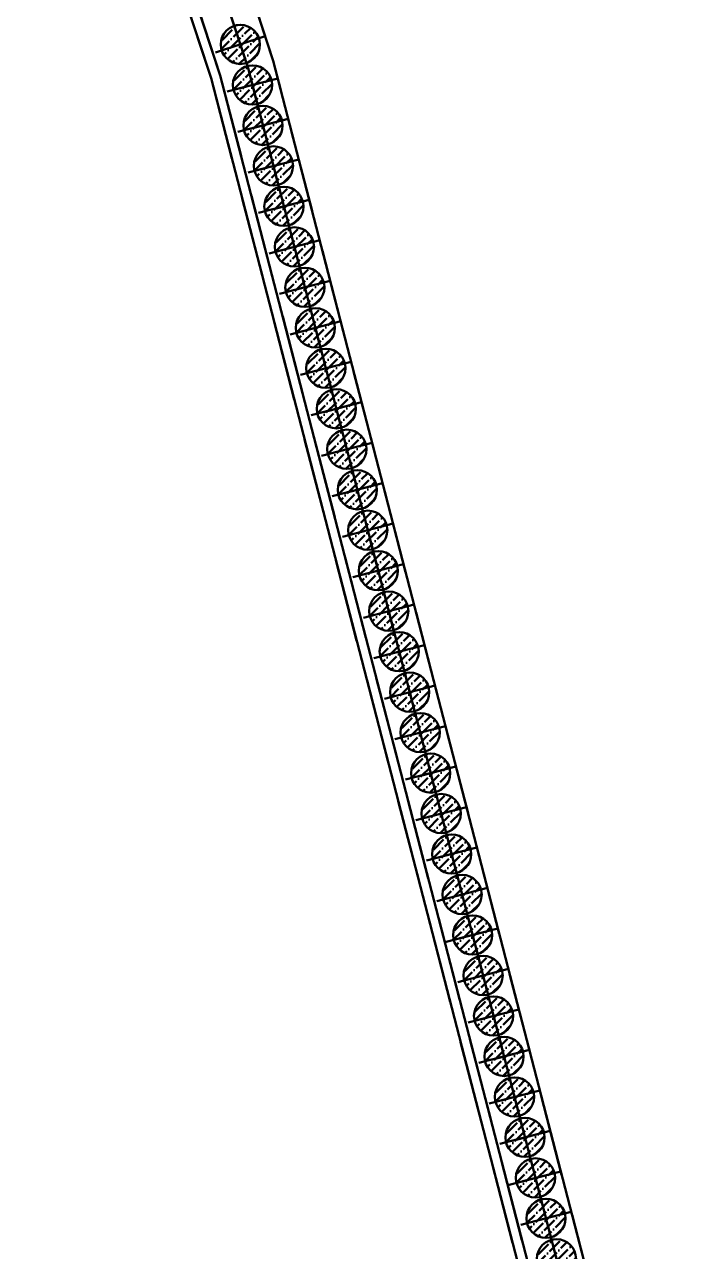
# Model space of a CAD drawing. Extents: x 9773 to 10136, y 10676 to 11757.
# Drawn here: x 10078.17 to 10103.5, y 10796.67 to 10843.62 of the extents above; entities that cross this region are included whole.
import ezdxf

# ---------------------------------------------------------------- set-up
doc = ezdxf.new("R2010")
doc.units = 0
for name, pattern in [('CONTI', [0]), ('DASHDOT', [1, 0.5, -0.25, 0, -0.25]), ('HIDDEN2', [4.7625, 3.175, -1.5875])]:
    doc.linetypes.add(name, pattern=pattern)
for name, color, linetype, lineweight in [('HATCH', 8, 'Continuous', 0), ('OSI', 3, 'DASHDOT', 9), ('SIZE', 142, 'Continuous', 9), ('ПС', 5, 'Continuous', 40)]:
    doc.layers.add(name, color=color, linetype=linetype, lineweight=lineweight)
doc.layers.add('HIDDEN', color=6, linetype='HIDDEN2')
doc.layers.add('PILE_HID', color=40, linetype='CONTI')
pattern_1 = [(45, (105.66916, -272.62706), (0.1178658616, 0.4321748258), [0.555625, -0.111125, 0, -0.111125])]
pattern_2 = [(45, (117.76804, -319.0966), (0.1178658616, 0.4321748258), [0.555625, -0.111125, 0, -0.111125])]
pattern_3 = [(45, (117.36689, -317.5477), (0.1178658616, 0.4321748258), [0.555625, -0.111125, 0, -0.111125])]
pattern_4 = [(45, (116.96574, -315.99881), (0.1178658616, 0.4321748258), [0.555625, -0.111125, 0, -0.111125])]
pattern_5 = [(45, (116.5646, -314.44992), (0.1178658616, 0.4321748258), [0.555625, -0.111125, 0, -0.111125])]
pattern_6 = [(45, (116.16344, -312.90102), (0.1178658616, 0.4321748258), [0.555625, -0.111125, 0, -0.111125])]
pattern_7 = [(45, (115.7623, -311.35212), (0.1178658616, 0.4321748258), [0.555625, -0.111125, 0, -0.111125])]
pattern_8 = [(45, (115.36114, -309.80323), (0.1178658616, 0.4321748258), [0.555625, -0.111125, 0, -0.111125])]
pattern_9 = [(45, (114.96, -308.25433), (0.1178658616, 0.4321748258), [0.555625, -0.111125, 0, -0.111125])]
pattern_10 = [(45, (114.55884, -306.70544), (0.1178658616, 0.4321748258), [0.555625, -0.111125, 0, -0.111125])]
pattern_11 = [(45, (114.1577, -305.15654), (0.1178658616, 0.4321748258), [0.555625, -0.111125, 0, -0.111125])]
pattern_12 = [(45, (113.75654, -303.60764), (0.1178658616, 0.4321748258), [0.555625, -0.111125, 0, -0.111125])]
pattern_13 = [(45, (113.3554, -302.05875), (0.1178658616, 0.4321748258), [0.555625, -0.111125, 0, -0.111125])]
pattern_14 = [(45, (112.95425, -300.50985), (0.1178658616, 0.4321748258), [0.555625, -0.111125, 0, -0.111125])]
pattern_15 = [(45, (112.5531, -298.96096), (0.1178658616, 0.4321748258), [0.555625, -0.111125, 0, -0.111125])]
pattern_16 = [(45, (112.15195, -297.41206), (0.1178658616, 0.4321748258), [0.555625, -0.111125, 0, -0.111125])]
pattern_17 = [(45, (111.7508, -295.86316), (0.1178658616, 0.4321748258), [0.555625, -0.111125, 0, -0.111125])]
pattern_18 = [(45, (111.34965, -294.31427), (0.1178658616, 0.4321748258), [0.555625, -0.111125, 0, -0.111125])]
pattern_19 = [(45, (110.9485, -292.76537), (0.1178658616, 0.4321748258), [0.555625, -0.111125, 0, -0.111125])]
pattern_20 = [(45, (110.54735, -291.21647), (0.1178658616, 0.4321748258), [0.555625, -0.111125, 0, -0.111125])]
pattern_21 = [(45, (110.1462, -289.66758), (0.1178658616, 0.4321748258), [0.555625, -0.111125, 0, -0.111125])]
pattern_22 = [(45, (109.74505, -288.11868), (0.1178658616, 0.4321748258), [0.555625, -0.111125, 0, -0.111125])]
pattern_23 = [(45, (109.3439, -286.56979), (0.1178658616, 0.4321748258), [0.555625, -0.111125, 0, -0.111125])]
pattern_24 = [(45, (108.94275, -285.0209), (0.1178658616, 0.4321748258), [0.555625, -0.111125, 0, -0.111125])]
pattern_25 = [(45, (108.5416, -283.472), (0.1178658616, 0.4321748258), [0.555625, -0.111125, 0, -0.111125])]
pattern_26 = [(45, (108.14046, -281.9231), (0.1178658616, 0.4321748258), [0.555625, -0.111125, 0, -0.111125])]
pattern_27 = [(45, (107.7393, -280.3742), (0.1178658616, 0.4321748258), [0.555625, -0.111125, 0, -0.111125])]
pattern_28 = [(45, (107.33816, -278.8253), (0.1178658616, 0.4321748258), [0.555625, -0.111125, 0, -0.111125])]
pattern_29 = [(45, (106.937, -277.2764), (0.1178658616, 0.4321748258), [0.555625, -0.111125, 0, -0.111125])]
pattern_30 = [(45, (106.53586, -275.72751), (0.1178658616, 0.4321748258), [0.555625, -0.111125, 0, -0.111125])]
pattern_31 = [(45, (106.1347, -274.17862), (0.1178658616, 0.4321748258), [0.555625, -0.111125, 0, -0.111125])]

# ---------------------------------------------------------------- blocks, each defined once
blk = doc.blocks.new('45245242')
at = {"layer": 'HATCH', "lineweight": 50}
h = blk.add_hatch(dxfattribs=at)
h.set_pattern_fill('ANSI36', color=5, scale=0.07)
h.set_pattern_definition(pattern_1)
h.paths.add_polyline_path([(10086.145, 10843.557, 0.306578), (10085.674, 10842.86, 0.095507), (10085.728, 10842.582), (10086.424, 10842.86)])
h.paths.add_polyline_path([(10086.145, 10843.557), (10086.424, 10842.86), (10087.12, 10843.139, 0.414214)])
h.paths.add_polyline_path([(10087.174, 10842.86, 0.095507), (10087.12, 10843.139), (10086.424, 10842.86), (10086.703, 10842.164, 0.306578)])
h.paths.add_polyline_path([(10086.424, 10842.86), (10085.728, 10842.582, 0.414214), (10086.703, 10842.164)])
h = blk.add_hatch(dxfattribs=at)
h.set_pattern_fill('ANSI36', color=5, scale=0.07)
h.set_pattern_definition(pattern_31)
h.paths.add_polyline_path([(10086.611, 10842.005, 0.306578), (10086.14, 10841.309, 0.095507), (10086.193, 10841.03), (10086.89, 10841.309)])
h.paths.add_polyline_path([(10086.611, 10842.005), (10086.89, 10841.309), (10087.586, 10841.588, 0.414214)])
h.paths.add_polyline_path([(10087.64, 10841.309, 0.095507), (10087.586, 10841.588), (10086.89, 10841.309), (10087.169, 10840.613, 0.306578)])
h.paths.add_polyline_path([(10086.89, 10841.309), (10086.193, 10841.03, 0.414214), (10087.169, 10840.613)])
h = blk.add_hatch(dxfattribs=at)
h.set_pattern_fill('ANSI36', color=5, scale=0.07)
h.set_pattern_definition(pattern_30)
h.paths.add_polyline_path([(10087.012, 10840.456, 0.306578), (10086.541, 10839.76, 0.095507), (10086.595, 10839.481), (10087.291, 10839.76)])
h.paths.add_polyline_path([(10087.012, 10840.456), (10087.291, 10839.76), (10087.987, 10840.039, 0.414214)])
h.paths.add_polyline_path([(10088.041, 10839.76, 0.095507), (10087.987, 10840.039), (10087.291, 10839.76), (10087.57, 10839.064, 0.306578)])
h.paths.add_polyline_path([(10087.291, 10839.76), (10086.595, 10839.481, 0.414214), (10087.57, 10839.064)])
h = blk.add_hatch(dxfattribs=at)
h.set_pattern_fill('ANSI36', color=5, scale=0.07)
h.set_pattern_definition(pattern_29)
h.paths.add_polyline_path([(10087.413, 10838.907, 0.306578), (10086.942, 10838.211, 0.095507), (10086.996, 10837.932), (10087.692, 10838.211)])
h.paths.add_polyline_path([(10087.413, 10838.907), (10087.692, 10838.211), (10088.388, 10838.49, 0.414214)])
h.paths.add_polyline_path([(10088.442, 10838.211, 0.095507), (10088.388, 10838.49), (10087.692, 10838.211), (10087.971, 10837.515, 0.306578)])
h.paths.add_polyline_path([(10087.692, 10838.211), (10086.996, 10837.932, 0.414214), (10087.971, 10837.515)])
h = blk.add_hatch(dxfattribs=at)
h.set_pattern_fill('ANSI36', color=5, scale=0.07)
h.set_pattern_definition(pattern_28)
h.paths.add_polyline_path([(10087.814, 10837.358, 0.306578), (10087.343, 10836.662, 0.095507), (10087.397, 10836.383), (10088.093, 10836.662)])
h.paths.add_polyline_path([(10087.814, 10837.358), (10088.093, 10836.662), (10088.789, 10836.941, 0.414214)])
h.paths.add_polyline_path([(10088.843, 10836.662, 0.095507), (10088.789, 10836.941), (10088.093, 10836.662), (10088.372, 10835.966, 0.306578)])
h.paths.add_polyline_path([(10088.093, 10836.662), (10087.397, 10836.383, 0.414214), (10088.372, 10835.966)])
h = blk.add_hatch(dxfattribs=at)
h.set_pattern_fill('ANSI36', color=5, scale=0.07)
h.set_pattern_definition(pattern_27)
h.paths.add_polyline_path([(10088.216, 10835.81, 0.306578), (10087.744, 10835.113, 0.095507), (10087.798, 10834.835), (10088.494, 10835.113)])
h.paths.add_polyline_path([(10088.216, 10835.81), (10088.494, 10835.113), (10089.191, 10835.392, 0.414214)])
h.paths.add_polyline_path([(10089.244, 10835.113, 0.095507), (10089.191, 10835.392), (10088.494, 10835.113), (10088.773, 10834.417, 0.306578)])
h.paths.add_polyline_path([(10088.494, 10835.113), (10087.798, 10834.835, 0.414214), (10088.773, 10834.417)])
h = blk.add_hatch(dxfattribs=at)
h.set_pattern_fill('ANSI36', color=5, scale=0.07)
h.set_pattern_definition(pattern_26)
h.paths.add_polyline_path([(10088.617, 10834.261, 0.306578), (10088.145, 10833.564, 0.095507), (10088.199, 10833.286), (10088.895, 10833.564)])
h.paths.add_polyline_path([(10088.617, 10834.261), (10088.895, 10833.564), (10089.592, 10833.843, 0.414214)])
h.paths.add_polyline_path([(10089.645, 10833.564, 0.095507), (10089.592, 10833.843), (10088.895, 10833.564), (10089.174, 10832.868, 0.306578)])
h.paths.add_polyline_path([(10088.895, 10833.564), (10088.199, 10833.286, 0.414214), (10089.174, 10832.868)])
h = blk.add_hatch(dxfattribs=at)
h.set_pattern_fill('ANSI36', color=5, scale=0.07)
h.set_pattern_definition(pattern_25)
h.paths.add_polyline_path([(10089.018, 10832.712, 0.306578), (10088.547, 10832.016, 0.095507), (10088.6, 10831.737), (10089.297, 10832.016)])
h.paths.add_polyline_path([(10089.018, 10832.712), (10089.297, 10832.016), (10089.993, 10832.294, 0.414214)])
h.paths.add_polyline_path([(10090.047, 10832.016, 0.095507), (10089.993, 10832.294), (10089.297, 10832.016), (10089.575, 10831.319, 0.306578)])
h.paths.add_polyline_path([(10089.297, 10832.016), (10088.6, 10831.737, 0.414214), (10089.575, 10831.319)])
h = blk.add_hatch(dxfattribs=at)
h.set_pattern_fill('ANSI36', color=5, scale=0.07)
h.set_pattern_definition(pattern_24)
h.paths.add_polyline_path([(10089.419, 10831.163, 0.306578), (10088.948, 10830.467, 0.095507), (10089.002, 10830.188), (10089.698, 10830.467)])
h.paths.add_polyline_path([(10089.419, 10831.163), (10089.698, 10830.467), (10090.394, 10830.745, 0.414214)])
h.paths.add_polyline_path([(10090.448, 10830.467, 0.095507), (10090.394, 10830.745), (10089.698, 10830.467), (10089.977, 10829.77, 0.306578)])
h.paths.add_polyline_path([(10089.698, 10830.467), (10089.002, 10830.188, 0.414214), (10089.977, 10829.77)])
h = blk.add_hatch(dxfattribs=at)
h.set_pattern_fill('ANSI36', color=5, scale=0.07)
h.set_pattern_definition(pattern_23)
h.paths.add_polyline_path([(10089.82, 10829.614, 0.306578), (10089.349, 10828.918, 0.095507), (10089.403, 10828.639), (10090.099, 10828.918)])
h.paths.add_polyline_path([(10089.82, 10829.614), (10090.099, 10828.918), (10090.795, 10829.197, 0.414214)])
h.paths.add_polyline_path([(10090.849, 10828.918, 0.095507), (10090.795, 10829.197), (10090.099, 10828.918), (10090.378, 10828.221, 0.306578)])
h.paths.add_polyline_path([(10090.099, 10828.918), (10089.403, 10828.639, 0.414214), (10090.378, 10828.221)])
h = blk.add_hatch(dxfattribs=at)
h.set_pattern_fill('ANSI36', color=5, scale=0.07)
h.set_pattern_definition(pattern_22)
h.paths.add_polyline_path([(10090.221, 10828.065, 0.306578), (10089.75, 10827.369, 0.095507), (10089.804, 10827.09), (10090.5, 10827.369)])
h.paths.add_polyline_path([(10090.221, 10828.065), (10090.5, 10827.369), (10091.196, 10827.648, 0.414214)])
h.paths.add_polyline_path([(10091.25, 10827.369, 0.095507), (10091.196, 10827.648), (10090.5, 10827.369), (10090.779, 10826.673, 0.306578)])
h.paths.add_polyline_path([(10090.5, 10827.369), (10089.804, 10827.09, 0.414214), (10090.779, 10826.673)])
h = blk.add_hatch(dxfattribs=at)
h.set_pattern_fill('ANSI36', color=5, scale=0.07)
h.set_pattern_definition(pattern_21)
h.paths.add_polyline_path([(10090.622, 10826.516, 0.306578), (10090.151, 10825.82, 0.095507), (10090.205, 10825.541), (10090.901, 10825.82)])
h.paths.add_polyline_path([(10090.622, 10826.516), (10090.901, 10825.82), (10091.597, 10826.099, 0.414214)])
h.paths.add_polyline_path([(10091.651, 10825.82, 0.095507), (10091.597, 10826.099), (10090.901, 10825.82), (10091.18, 10825.124, 0.306578)])
h.paths.add_polyline_path([(10090.901, 10825.82), (10090.205, 10825.541, 0.414214), (10091.18, 10825.124)])
h = blk.add_hatch(dxfattribs=at)
h.set_pattern_fill('ANSI36', color=5, scale=0.07)
h.set_pattern_definition(pattern_20)
h.paths.add_polyline_path([(10091.024, 10824.967, 0.306578), (10090.552, 10824.271, 0.095507), (10090.606, 10823.992), (10091.302, 10824.271)])
h.paths.add_polyline_path([(10091.024, 10824.967), (10091.302, 10824.271), (10091.999, 10824.55, 0.414214)])
h.paths.add_polyline_path([(10092.052, 10824.271, 0.095507), (10091.999, 10824.55), (10091.302, 10824.271), (10091.581, 10823.575, 0.306578)])
h.paths.add_polyline_path([(10091.302, 10824.271), (10090.606, 10823.992, 0.414214), (10091.581, 10823.575)])
h = blk.add_hatch(dxfattribs=at)
h.set_pattern_fill('ANSI36', color=5, scale=0.07)
h.set_pattern_definition(pattern_19)
h.paths.add_polyline_path([(10091.425, 10823.418, 0.306578), (10090.954, 10822.722, 0.095507), (10091.007, 10822.443), (10091.704, 10822.722)])
h.paths.add_polyline_path([(10091.425, 10823.418), (10091.704, 10822.722), (10092.4, 10823.001, 0.414214)])
h.paths.add_polyline_path([(10092.454, 10822.722, 0.095507), (10092.4, 10823.001), (10091.704, 10822.722), (10091.982, 10822.026, 0.306578)])
h.paths.add_polyline_path([(10091.704, 10822.722), (10091.007, 10822.443, 0.414214), (10091.982, 10822.026)])
h = blk.add_hatch(dxfattribs=at)
h.set_pattern_fill('ANSI36', color=5, scale=0.07)
h.set_pattern_definition(pattern_18)
h.paths.add_polyline_path([(10091.826, 10821.87, 0.306578), (10091.355, 10821.173, 0.095507), (10091.408, 10820.894), (10092.105, 10821.173)])
h.paths.add_polyline_path([(10091.826, 10821.87), (10092.105, 10821.173), (10092.801, 10821.452, 0.414214)])
h.paths.add_polyline_path([(10092.855, 10821.173, 0.095507), (10092.801, 10821.452), (10092.105, 10821.173), (10092.383, 10820.477, 0.306578)])
h.paths.add_polyline_path([(10092.105, 10821.173), (10091.408, 10820.894, 0.414214), (10092.383, 10820.477)])
h = blk.add_hatch(dxfattribs=at)
h.set_pattern_fill('ANSI36', color=5, scale=0.07)
h.set_pattern_definition(pattern_17)
h.paths.add_polyline_path([(10092.227, 10820.321, 0.306578), (10091.756, 10819.624, 0.095507), (10091.81, 10819.346), (10092.506, 10819.624)])
h.paths.add_polyline_path([(10092.227, 10820.321), (10092.506, 10819.624), (10093.202, 10819.903, 0.414214)])
h.paths.add_polyline_path([(10093.256, 10819.624, 0.095507), (10093.202, 10819.903), (10092.506, 10819.624), (10092.785, 10818.928, 0.306578)])
h.paths.add_polyline_path([(10092.506, 10819.624), (10091.81, 10819.346, 0.414214), (10092.785, 10818.928)])
h = blk.add_hatch(dxfattribs=at)
h.set_pattern_fill('ANSI36', color=5, scale=0.07)
h.set_pattern_definition(pattern_16)
h.paths.add_polyline_path([(10092.628, 10818.772, 0.306578), (10092.157, 10818.075, 0.095507), (10092.211, 10817.797), (10092.907, 10818.075)])
h.paths.add_polyline_path([(10092.628, 10818.772), (10092.907, 10818.075), (10093.603, 10818.354, 0.414214)])
h.paths.add_polyline_path([(10093.657, 10818.075, 0.095507), (10093.603, 10818.354), (10092.907, 10818.075), (10093.186, 10817.379, 0.306578)])
h.paths.add_polyline_path([(10092.907, 10818.075), (10092.211, 10817.797, 0.414214), (10093.186, 10817.379)])
h = blk.add_hatch(dxfattribs=at)
h.set_pattern_fill('ANSI36', color=5, scale=0.07)
h.set_pattern_definition(pattern_15)
h.paths.add_polyline_path([(10093.029, 10817.223, 0.306578), (10092.558, 10816.527, 0.095507), (10092.612, 10816.248), (10093.308, 10816.527)])
h.paths.add_polyline_path([(10093.029, 10817.223), (10093.308, 10816.527), (10094.004, 10816.805, 0.414214)])
h.paths.add_polyline_path([(10094.058, 10816.527, 0.095507), (10094.004, 10816.805), (10093.308, 10816.527), (10093.587, 10815.83, 0.306578)])
h.paths.add_polyline_path([(10093.308, 10816.527), (10092.612, 10816.248, 0.414214), (10093.587, 10815.83)])
h = blk.add_hatch(dxfattribs=at)
h.set_pattern_fill('ANSI36', color=5, scale=0.07)
h.set_pattern_definition(pattern_14)
h.paths.add_polyline_path([(10093.43, 10815.674, 0.306578), (10092.959, 10814.978, 0.095507), (10093.013, 10814.699), (10093.709, 10814.978)])
h.paths.add_polyline_path([(10093.43, 10815.674), (10093.709, 10814.978), (10094.406, 10815.256, 0.414214)])
h.paths.add_polyline_path([(10094.459, 10814.978, 0.095507), (10094.406, 10815.256), (10093.709, 10814.978), (10093.988, 10814.281, 0.306578)])
h.paths.add_polyline_path([(10093.709, 10814.978), (10093.013, 10814.699, 0.414214), (10093.988, 10814.281)])
h = blk.add_hatch(dxfattribs=at)
h.set_pattern_fill('ANSI36', color=5, scale=0.07)
h.set_pattern_definition(pattern_13)
h.paths.add_polyline_path([(10093.832, 10814.125, 0.306578), (10093.36, 10813.429, 0.095507), (10093.414, 10813.15), (10094.11, 10813.429)])
h.paths.add_polyline_path([(10093.832, 10814.125), (10094.11, 10813.429), (10094.807, 10813.708, 0.414214)])
h.paths.add_polyline_path([(10094.86, 10813.429, 0.095507), (10094.807, 10813.708), (10094.11, 10813.429), (10094.389, 10812.733, 0.306578)])
h.paths.add_polyline_path([(10094.11, 10813.429), (10093.414, 10813.15, 0.414214), (10094.389, 10812.733)])
h = blk.add_hatch(dxfattribs=at)
h.set_pattern_fill('ANSI36', color=5, scale=0.07)
h.set_pattern_definition(pattern_12)
h.paths.add_polyline_path([(10094.233, 10812.576, 0.306578), (10093.762, 10811.88, 0.095507), (10093.815, 10811.601), (10094.512, 10811.88)])
h.paths.add_polyline_path([(10094.233, 10812.576), (10094.512, 10811.88), (10095.208, 10812.159, 0.414214)])
h.paths.add_polyline_path([(10095.262, 10811.88, 0.095507), (10095.208, 10812.159), (10094.512, 10811.88), (10094.79, 10811.184, 0.306578)])
h.paths.add_polyline_path([(10094.512, 10811.88), (10093.815, 10811.601, 0.414214), (10094.79, 10811.184)])
h = blk.add_hatch(dxfattribs=at)
h.set_pattern_fill('ANSI36', color=5, scale=0.07)
h.set_pattern_definition(pattern_11)
h.paths.add_polyline_path([(10094.634, 10811.027, 0.306578), (10094.163, 10810.331, 0.095507), (10094.216, 10810.052), (10094.913, 10810.331)])
h.paths.add_polyline_path([(10094.634, 10811.027), (10094.913, 10810.331), (10095.609, 10810.61, 0.414214)])
h.paths.add_polyline_path([(10095.663, 10810.331, 0.095507), (10095.609, 10810.61), (10094.913, 10810.331), (10095.192, 10809.635, 0.306578)])
h.paths.add_polyline_path([(10094.913, 10810.331), (10094.216, 10810.052, 0.414214), (10095.192, 10809.635)])
h = blk.add_hatch(dxfattribs=at)
h.set_pattern_fill('ANSI36', color=5, scale=0.07)
h.set_pattern_definition(pattern_10)
h.paths.add_polyline_path([(10095.035, 10809.478, 0.306578), (10094.564, 10808.782, 0.095507), (10094.618, 10808.503), (10095.314, 10808.782)])
h.paths.add_polyline_path([(10095.035, 10809.478), (10095.314, 10808.782), (10096.01, 10809.061, 0.414214)])
h.paths.add_polyline_path([(10096.064, 10808.782, 0.095507), (10096.01, 10809.061), (10095.314, 10808.782), (10095.593, 10808.086, 0.306578)])
h.paths.add_polyline_path([(10095.314, 10808.782), (10094.618, 10808.503, 0.414214), (10095.593, 10808.086)])
h = blk.add_hatch(dxfattribs=at)
h.set_pattern_fill('ANSI36', color=5, scale=0.07)
h.set_pattern_definition(pattern_9)
h.paths.add_polyline_path([(10095.436, 10807.929, 0.306578), (10094.965, 10807.233, 0.095507), (10095.019, 10806.954), (10095.715, 10807.233)])
h.paths.add_polyline_path([(10095.436, 10807.929), (10095.715, 10807.233), (10096.411, 10807.512, 0.414214)])
h.paths.add_polyline_path([(10096.465, 10807.233, 0.095507), (10096.411, 10807.512), (10095.715, 10807.233), (10095.994, 10806.537, 0.306578)])
h.paths.add_polyline_path([(10095.715, 10807.233), (10095.019, 10806.954, 0.414214), (10095.994, 10806.537)])
h = blk.add_hatch(dxfattribs=at)
h.set_pattern_fill('ANSI36', color=5, scale=0.07)
h.set_pattern_definition(pattern_8)
h.paths.add_polyline_path([(10095.837, 10806.381, 0.306578), (10095.366, 10805.684, 0.095507), (10095.42, 10805.405), (10096.116, 10805.684)])
h.paths.add_polyline_path([(10095.837, 10806.381), (10096.116, 10805.684), (10096.812, 10805.963, 0.414214)])
h.paths.add_polyline_path([(10096.866, 10805.684, 0.095507), (10096.812, 10805.963), (10096.116, 10805.684), (10096.395, 10804.988, 0.306578)])
h.paths.add_polyline_path([(10096.116, 10805.684), (10095.42, 10805.405, 0.414214), (10096.395, 10804.988)])
h = blk.add_hatch(dxfattribs=at)
h.set_pattern_fill('ANSI36', color=5, scale=0.07)
h.set_pattern_definition(pattern_7)
h.paths.add_polyline_path([(10096.239, 10804.832, 0.306578), (10095.767, 10804.135, 0.095507), (10095.821, 10803.857), (10096.517, 10804.135)])
h.paths.add_polyline_path([(10096.239, 10804.832), (10096.517, 10804.135), (10097.214, 10804.414, 0.414214)])
h.paths.add_polyline_path([(10097.267, 10804.135, 0.095507), (10097.214, 10804.414), (10096.517, 10804.135), (10096.796, 10803.439, 0.306578)])
h.paths.add_polyline_path([(10096.517, 10804.135), (10095.821, 10803.857, 0.414214), (10096.796, 10803.439)])
h = blk.add_hatch(dxfattribs=at)
h.set_pattern_fill('ANSI36', color=5, scale=0.07)
h.set_pattern_definition(pattern_6)
h.paths.add_polyline_path([(10096.64, 10803.283, 0.306578), (10096.168, 10802.586, 0.095507), (10096.222, 10802.308), (10096.918, 10802.586)])
h.paths.add_polyline_path([(10096.64, 10803.283), (10096.918, 10802.586), (10097.615, 10802.865, 0.414214)])
h.paths.add_polyline_path([(10097.668, 10802.586, 0.095507), (10097.615, 10802.865), (10096.918, 10802.586), (10097.197, 10801.89, 0.306578)])
h.paths.add_polyline_path([(10096.918, 10802.586), (10096.222, 10802.308, 0.414214), (10097.197, 10801.89)])
h = blk.add_hatch(dxfattribs=at)
h.set_pattern_fill('ANSI36', color=5, scale=0.07)
h.set_pattern_definition(pattern_5)
h.paths.add_polyline_path([(10097.041, 10801.734, 0.306578), (10096.57, 10801.038, 0.095507), (10096.623, 10800.759), (10097.32, 10801.038)])
h.paths.add_polyline_path([(10097.041, 10801.734), (10097.32, 10801.038), (10098.016, 10801.316, 0.414214)])
h.paths.add_polyline_path([(10098.07, 10801.038, 0.095507), (10098.016, 10801.316), (10097.32, 10801.038), (10097.598, 10800.341, 0.306578)])
h.paths.add_polyline_path([(10097.32, 10801.038), (10096.623, 10800.759, 0.414214), (10097.598, 10800.341)])
h = blk.add_hatch(dxfattribs=at)
h.set_pattern_fill('ANSI36', color=5, scale=0.07)
h.set_pattern_definition(pattern_4)
h.paths.add_polyline_path([(10097.442, 10800.185, 0.306578), (10096.971, 10799.489, 0.095507), (10097.024, 10799.21), (10097.721, 10799.489)])
h.paths.add_polyline_path([(10097.442, 10800.185), (10097.721, 10799.489), (10098.417, 10799.767, 0.414214)])
h.paths.add_polyline_path([(10098.471, 10799.489, 0.095507), (10098.417, 10799.767), (10097.721, 10799.489), (10098, 10798.792, 0.306578)])
h.paths.add_polyline_path([(10097.721, 10799.489), (10097.024, 10799.21, 0.414214), (10098, 10798.792)])
h = blk.add_hatch(dxfattribs=at)
h.set_pattern_fill('ANSI36', color=5, scale=0.07)
h.set_pattern_definition(pattern_3)
h.paths.add_polyline_path([(10097.843, 10798.636, 0.306578), (10097.372, 10797.94, 0.095507), (10097.426, 10797.661), (10098.122, 10797.94)])
h.paths.add_polyline_path([(10097.843, 10798.636), (10098.122, 10797.94), (10098.818, 10798.219, 0.414214)])
h.paths.add_polyline_path([(10098.872, 10797.94, 0.095507), (10098.818, 10798.219), (10098.122, 10797.94), (10098.401, 10797.244, 0.306578)])
h.paths.add_polyline_path([(10098.122, 10797.94), (10097.426, 10797.661, 0.414214), (10098.401, 10797.244)])
h = blk.add_hatch(dxfattribs=at)
h.set_pattern_fill('ANSI36', color=5, scale=0.07)
h.set_pattern_definition(pattern_2)
h.paths.add_polyline_path([(10098.244, 10797.087, 0.306578), (10097.773, 10796.391, 0.095507), (10097.827, 10796.112), (10098.523, 10796.391)])
h.paths.add_polyline_path([(10098.244, 10797.087), (10098.523, 10796.391), (10099.219, 10796.67, 0.414214)])
h.paths.add_polyline_path([(10099.273, 10796.391, 0.095507), (10099.219, 10796.67), (10098.523, 10796.391), (10098.802, 10795.695, 0.306578)])
h.paths.add_polyline_path([(10098.523, 10796.391), (10097.827, 10796.112, 0.414214), (10098.802, 10795.695)])
at = {"layer": 'HIDDEN', "color": 5, "lineweight": 50}
for p, q in [((10085.304, 10841.57), (10078.166, 10863.251)), ((10085.659, 10841.674), (10078.517, 10863.367)), ((10087.683, 10842.233), (10081.185, 10861.981)), ((10103.498, 10781.169), (10087.683, 10842.233)), ((10085.304, 10841.57), (10101.118, 10780.509)), ((10085.659, 10841.674), (10101.474, 10780.608))]:
    blk.add_line(p, q, dxfattribs=at)
at = {"layer": 'OSI', "color": 5, "lineweight": 50, "ltscale": 5}
for p, q in [((10086.723, 10841.951), (10079.579, 10863.663)), ((10085.474, 10842.548), (10087.374, 10843.173))]:
    blk.add_line(p, q, dxfattribs=at)
at = {"layer": 'OSI', "color": 5, "lineweight": 50, "ltscale": 3}
for p, q in [((10086.723, 10841.951), (10102.535, 10780.902)), ((10087.858, 10841.56), (10085.922, 10841.058)), ((10088.259, 10840.011), (10086.323, 10839.509)), ((10088.66, 10838.462), (10086.724, 10837.96)), ((10089.061, 10836.913), (10087.125, 10836.411)), ((10089.462, 10835.364), (10087.526, 10834.863)), ((10089.864, 10833.815), (10087.927, 10833.314)), ((10090.265, 10832.266), (10088.329, 10831.765)), ((10090.666, 10830.717), (10088.73, 10830.216)), ((10091.067, 10829.168), (10089.131, 10828.667)), ((10091.468, 10827.62), (10089.532, 10827.118)), ((10091.869, 10826.071), (10089.933, 10825.569)), ((10092.27, 10824.522), (10090.334, 10824.02)), ((10092.672, 10822.973), (10090.735, 10822.471)), ((10093.073, 10821.424), (10091.137, 10820.923)), ((10093.474, 10819.875), (10091.538, 10819.374)), ((10093.875, 10818.326), (10091.939, 10817.825)), ((10094.276, 10816.777), (10092.34, 10816.276)), ((10094.677, 10815.228), (10092.741, 10814.727)), ((10095.078, 10813.679), (10093.142, 10813.178)), ((10095.48, 10812.131), (10093.543, 10811.629)), ((10095.881, 10810.582), (10093.945, 10810.08)), ((10096.282, 10809.033), (10094.25, 10808.507)), ((10096.683, 10807.484), (10094.747, 10806.982)), ((10097.084, 10805.935), (10095.148, 10805.434)), ((10097.485, 10804.386), (10095.549, 10803.885)), ((10097.887, 10802.837), (10095.95, 10802.336)), ((10098.288, 10801.288), (10096.352, 10800.787)), ((10098.689, 10799.739), (10096.656, 10799.213)), ((10099.09, 10798.191), (10097.154, 10797.689))]:
    blk.add_line(p, q, dxfattribs=at)
at = {"layer": 'PILE_HID', "color": 5, "lineweight": 50, "ltscale": 100}
for centre in [(10086.424, 10842.86), (10086.89, 10841.309), (10087.291, 10839.76), (10087.692, 10838.211), (10088.093, 10836.662), (10088.494, 10835.113), (10088.895, 10833.564), (10089.297, 10832.016), (10089.698, 10830.467), (10090.099, 10828.918), (10090.5, 10827.369), (10090.901, 10825.82), (10091.302, 10824.271), (10091.704, 10822.722), (10092.105, 10821.173), (10092.506, 10819.624), (10092.907, 10818.075), (10093.308, 10816.527), (10093.709, 10814.978), (10094.11, 10813.429), (10094.512, 10811.88), (10094.913, 10810.331), (10095.314, 10808.782), (10095.715, 10807.233), (10096.116, 10805.684), (10096.517, 10804.135), (10096.918, 10802.586), (10097.32, 10801.038), (10097.721, 10799.489), (10098.122, 10797.94), (10098.523, 10796.391)]:
    blk.add_circle(centre, 0.75, dxfattribs=at)

msp = doc.modelspace()

# ---------------------------------------------------------------- hatches: boundary and pattern name
at = {"layer": 'ПС', "lineweight": 50}
h = msp.add_hatch(dxfattribs=at)
h.set_pattern_fill('ANSI36', color=5, scale=0.07)
h.set_pattern_definition(pattern_1)
h.paths.add_polyline_path([(10086.145, 10843.557, 0.306578), (10085.674, 10842.86, 0.095507), (10085.728, 10842.582), (10086.424, 10842.86)])
h.paths.add_polyline_path([(10086.145, 10843.557), (10086.424, 10842.86), (10087.12, 10843.139, 0.414214)])
h.paths.add_polyline_path([(10087.174, 10842.86, 0.095507), (10087.12, 10843.139), (10086.424, 10842.86), (10086.703, 10842.164, 0.306578)])
h.paths.add_polyline_path([(10086.424, 10842.86), (10085.728, 10842.582, 0.414214), (10086.703, 10842.164)])
h = msp.add_hatch(dxfattribs=at)
h.set_pattern_fill('ANSI36', color=5, scale=0.07)
h.set_pattern_definition(pattern_31)
h.paths.add_polyline_path([(10086.611, 10842.005, 0.306578), (10086.14, 10841.309, 0.095507), (10086.193, 10841.03), (10086.89, 10841.309)])
h.paths.add_polyline_path([(10086.611, 10842.005), (10086.89, 10841.309), (10087.586, 10841.588, 0.414214)])
h.paths.add_polyline_path([(10087.64, 10841.309, 0.095507), (10087.586, 10841.588), (10086.89, 10841.309), (10087.169, 10840.613, 0.306578)])
h.paths.add_polyline_path([(10086.89, 10841.309), (10086.193, 10841.03, 0.414214), (10087.169, 10840.613)])
h = msp.add_hatch(dxfattribs=at)
h.set_pattern_fill('ANSI36', color=5, scale=0.07)
h.set_pattern_definition(pattern_30)
h.paths.add_polyline_path([(10087.012, 10840.456, 0.306578), (10086.541, 10839.76, 0.095507), (10086.595, 10839.481), (10087.291, 10839.76)])
h.paths.add_polyline_path([(10087.012, 10840.456), (10087.291, 10839.76), (10087.987, 10840.039, 0.414214)])
h.paths.add_polyline_path([(10088.041, 10839.76, 0.095507), (10087.987, 10840.039), (10087.291, 10839.76), (10087.57, 10839.064, 0.306578)])
h.paths.add_polyline_path([(10087.291, 10839.76), (10086.595, 10839.481, 0.414214), (10087.57, 10839.064)])
h = msp.add_hatch(dxfattribs=at)
h.set_pattern_fill('ANSI36', color=5, scale=0.07)
h.set_pattern_definition(pattern_29)
h.paths.add_polyline_path([(10087.413, 10838.907, 0.306578), (10086.942, 10838.211, 0.095507), (10086.996, 10837.932), (10087.692, 10838.211)])
h.paths.add_polyline_path([(10087.413, 10838.907), (10087.692, 10838.211), (10088.388, 10838.49, 0.414214)])
h.paths.add_polyline_path([(10088.442, 10838.211, 0.095507), (10088.388, 10838.49), (10087.692, 10838.211), (10087.971, 10837.515, 0.306578)])
h.paths.add_polyline_path([(10087.692, 10838.211), (10086.996, 10837.932, 0.414214), (10087.971, 10837.515)])
h = msp.add_hatch(dxfattribs=at)
h.set_pattern_fill('ANSI36', color=5, scale=0.07)
h.set_pattern_definition(pattern_28)
h.paths.add_polyline_path([(10087.814, 10837.358, 0.306578), (10087.343, 10836.662, 0.095507), (10087.397, 10836.383), (10088.093, 10836.662)])
h.paths.add_polyline_path([(10087.814, 10837.358), (10088.093, 10836.662), (10088.789, 10836.941, 0.414214)])
h.paths.add_polyline_path([(10088.843, 10836.662, 0.095507), (10088.789, 10836.941), (10088.093, 10836.662), (10088.372, 10835.966, 0.306578)])
h.paths.add_polyline_path([(10088.093, 10836.662), (10087.397, 10836.383, 0.414214), (10088.372, 10835.966)])
h = msp.add_hatch(dxfattribs=at)
h.set_pattern_fill('ANSI36', color=5, scale=0.07)
h.set_pattern_definition(pattern_27)
h.paths.add_polyline_path([(10088.216, 10835.81, 0.306578), (10087.744, 10835.113, 0.095507), (10087.798, 10834.835), (10088.494, 10835.113)])
h.paths.add_polyline_path([(10088.216, 10835.81), (10088.494, 10835.113), (10089.191, 10835.392, 0.414214)])
h.paths.add_polyline_path([(10089.244, 10835.113, 0.095507), (10089.191, 10835.392), (10088.494, 10835.113), (10088.773, 10834.417, 0.306578)])
h.paths.add_polyline_path([(10088.494, 10835.113), (10087.798, 10834.835, 0.414214), (10088.773, 10834.417)])
h = msp.add_hatch(dxfattribs=at)
h.set_pattern_fill('ANSI36', color=5, scale=0.07)
h.set_pattern_definition(pattern_26)
h.paths.add_polyline_path([(10088.617, 10834.261, 0.306578), (10088.145, 10833.564, 0.095507), (10088.199, 10833.286), (10088.895, 10833.564)])
h.paths.add_polyline_path([(10088.617, 10834.261), (10088.895, 10833.564), (10089.592, 10833.843, 0.414214)])
h.paths.add_polyline_path([(10089.645, 10833.564, 0.095507), (10089.592, 10833.843), (10088.895, 10833.564), (10089.174, 10832.868, 0.306578)])
h.paths.add_polyline_path([(10088.895, 10833.564), (10088.199, 10833.286, 0.414214), (10089.174, 10832.868)])
h = msp.add_hatch(dxfattribs=at)
h.set_pattern_fill('ANSI36', color=5, scale=0.07)
h.set_pattern_definition(pattern_25)
h.paths.add_polyline_path([(10089.018, 10832.712, 0.306578), (10088.547, 10832.016, 0.095507), (10088.6, 10831.737), (10089.297, 10832.016)])
h.paths.add_polyline_path([(10089.018, 10832.712), (10089.297, 10832.016), (10089.993, 10832.294, 0.414214)])
h.paths.add_polyline_path([(10090.047, 10832.016, 0.095507), (10089.993, 10832.294), (10089.297, 10832.016), (10089.575, 10831.319, 0.306578)])
h.paths.add_polyline_path([(10089.297, 10832.016), (10088.6, 10831.737, 0.414214), (10089.575, 10831.319)])
h = msp.add_hatch(dxfattribs=at)
h.set_pattern_fill('ANSI36', color=5, scale=0.07)
h.set_pattern_definition(pattern_24)
h.paths.add_polyline_path([(10089.419, 10831.163, 0.306578), (10088.948, 10830.467, 0.095507), (10089.002, 10830.188), (10089.698, 10830.467)])
h.paths.add_polyline_path([(10089.419, 10831.163), (10089.698, 10830.467), (10090.394, 10830.745, 0.414214)])
h.paths.add_polyline_path([(10090.448, 10830.467, 0.095507), (10090.394, 10830.745), (10089.698, 10830.467), (10089.977, 10829.77, 0.306578)])
h.paths.add_polyline_path([(10089.698, 10830.467), (10089.002, 10830.188, 0.414214), (10089.977, 10829.77)])
h = msp.add_hatch(dxfattribs=at)
h.set_pattern_fill('ANSI36', color=5, scale=0.07)
h.set_pattern_definition(pattern_23)
h.paths.add_polyline_path([(10089.82, 10829.614, 0.306578), (10089.349, 10828.918, 0.095507), (10089.403, 10828.639), (10090.099, 10828.918)])
h.paths.add_polyline_path([(10089.82, 10829.614), (10090.099, 10828.918), (10090.795, 10829.197, 0.414214)])
h.paths.add_polyline_path([(10090.849, 10828.918, 0.095507), (10090.795, 10829.197), (10090.099, 10828.918), (10090.378, 10828.221, 0.306578)])
h.paths.add_polyline_path([(10090.099, 10828.918), (10089.403, 10828.639, 0.414214), (10090.378, 10828.221)])
h = msp.add_hatch(dxfattribs=at)
h.set_pattern_fill('ANSI36', color=5, scale=0.07)
h.set_pattern_definition(pattern_22)
h.paths.add_polyline_path([(10090.221, 10828.065, 0.306578), (10089.75, 10827.369, 0.095507), (10089.804, 10827.09), (10090.5, 10827.369)])
h.paths.add_polyline_path([(10090.221, 10828.065), (10090.5, 10827.369), (10091.196, 10827.648, 0.414214)])
h.paths.add_polyline_path([(10091.25, 10827.369, 0.095507), (10091.196, 10827.648), (10090.5, 10827.369), (10090.779, 10826.673, 0.306578)])
h.paths.add_polyline_path([(10090.5, 10827.369), (10089.804, 10827.09, 0.414214), (10090.779, 10826.673)])
h = msp.add_hatch(dxfattribs=at)
h.set_pattern_fill('ANSI36', color=5, scale=0.07)
h.set_pattern_definition(pattern_21)
h.paths.add_polyline_path([(10090.622, 10826.516, 0.306578), (10090.151, 10825.82, 0.095507), (10090.205, 10825.541), (10090.901, 10825.82)])
h.paths.add_polyline_path([(10090.622, 10826.516), (10090.901, 10825.82), (10091.597, 10826.099, 0.414214)])
h.paths.add_polyline_path([(10091.651, 10825.82, 0.095507), (10091.597, 10826.099), (10090.901, 10825.82), (10091.18, 10825.124, 0.306578)])
h.paths.add_polyline_path([(10090.901, 10825.82), (10090.205, 10825.541, 0.414214), (10091.18, 10825.124)])
h = msp.add_hatch(dxfattribs=at)
h.set_pattern_fill('ANSI36', color=5, scale=0.07)
h.set_pattern_definition(pattern_20)
h.paths.add_polyline_path([(10091.024, 10824.967, 0.306578), (10090.552, 10824.271, 0.095507), (10090.606, 10823.992), (10091.302, 10824.271)])
h.paths.add_polyline_path([(10091.024, 10824.967), (10091.302, 10824.271), (10091.999, 10824.55, 0.414214)])
h.paths.add_polyline_path([(10092.052, 10824.271, 0.095507), (10091.999, 10824.55), (10091.302, 10824.271), (10091.581, 10823.575, 0.306578)])
h.paths.add_polyline_path([(10091.302, 10824.271), (10090.606, 10823.992, 0.414214), (10091.581, 10823.575)])
h = msp.add_hatch(dxfattribs=at)
h.set_pattern_fill('ANSI36', color=5, scale=0.07)
h.set_pattern_definition(pattern_19)
h.paths.add_polyline_path([(10091.425, 10823.418, 0.306578), (10090.954, 10822.722, 0.095507), (10091.007, 10822.443), (10091.704, 10822.722)])
h.paths.add_polyline_path([(10091.425, 10823.418), (10091.704, 10822.722), (10092.4, 10823.001, 0.414214)])
h.paths.add_polyline_path([(10092.454, 10822.722, 0.095507), (10092.4, 10823.001), (10091.704, 10822.722), (10091.982, 10822.026, 0.306578)])
h.paths.add_polyline_path([(10091.704, 10822.722), (10091.007, 10822.443, 0.414214), (10091.982, 10822.026)])
h = msp.add_hatch(dxfattribs=at)
h.set_pattern_fill('ANSI36', color=5, scale=0.07)
h.set_pattern_definition(pattern_18)
h.paths.add_polyline_path([(10091.826, 10821.87, 0.306578), (10091.355, 10821.173, 0.095507), (10091.408, 10820.894), (10092.105, 10821.173)])
h.paths.add_polyline_path([(10091.826, 10821.87), (10092.105, 10821.173), (10092.801, 10821.452, 0.414214)])
h.paths.add_polyline_path([(10092.855, 10821.173, 0.095507), (10092.801, 10821.452), (10092.105, 10821.173), (10092.383, 10820.477, 0.306578)])
h.paths.add_polyline_path([(10092.105, 10821.173), (10091.408, 10820.894, 0.414214), (10092.383, 10820.477)])
h = msp.add_hatch(dxfattribs=at)
h.set_pattern_fill('ANSI36', color=5, scale=0.07)
h.set_pattern_definition(pattern_17)
h.paths.add_polyline_path([(10092.227, 10820.321, 0.306578), (10091.756, 10819.624, 0.095507), (10091.81, 10819.346), (10092.506, 10819.624)])
h.paths.add_polyline_path([(10092.227, 10820.321), (10092.506, 10819.624), (10093.202, 10819.903, 0.414214)])
h.paths.add_polyline_path([(10093.256, 10819.624, 0.095507), (10093.202, 10819.903), (10092.506, 10819.624), (10092.785, 10818.928, 0.306578)])
h.paths.add_polyline_path([(10092.506, 10819.624), (10091.81, 10819.346, 0.414214), (10092.785, 10818.928)])
h = msp.add_hatch(dxfattribs=at)
h.set_pattern_fill('ANSI36', color=5, scale=0.07)
h.set_pattern_definition(pattern_16)
h.paths.add_polyline_path([(10092.628, 10818.772, 0.306578), (10092.157, 10818.075, 0.095507), (10092.211, 10817.797), (10092.907, 10818.075)])
h.paths.add_polyline_path([(10092.628, 10818.772), (10092.907, 10818.075), (10093.603, 10818.354, 0.414214)])
h.paths.add_polyline_path([(10093.657, 10818.075, 0.095507), (10093.603, 10818.354), (10092.907, 10818.075), (10093.186, 10817.379, 0.306578)])
h.paths.add_polyline_path([(10092.907, 10818.075), (10092.211, 10817.797, 0.414214), (10093.186, 10817.379)])
h = msp.add_hatch(dxfattribs=at)
h.set_pattern_fill('ANSI36', color=5, scale=0.07)
h.set_pattern_definition(pattern_15)
h.paths.add_polyline_path([(10093.029, 10817.223, 0.306578), (10092.558, 10816.527, 0.095507), (10092.612, 10816.248), (10093.308, 10816.527)])
h.paths.add_polyline_path([(10093.029, 10817.223), (10093.308, 10816.527), (10094.004, 10816.805, 0.414214)])
h.paths.add_polyline_path([(10094.058, 10816.527, 0.095507), (10094.004, 10816.805), (10093.308, 10816.527), (10093.587, 10815.83, 0.306578)])
h.paths.add_polyline_path([(10093.308, 10816.527), (10092.612, 10816.248, 0.414214), (10093.587, 10815.83)])
h = msp.add_hatch(dxfattribs=at)
h.set_pattern_fill('ANSI36', color=5, scale=0.07)
h.set_pattern_definition(pattern_14)
h.paths.add_polyline_path([(10093.43, 10815.674, 0.306578), (10092.959, 10814.978, 0.095507), (10093.013, 10814.699), (10093.709, 10814.978)])
h.paths.add_polyline_path([(10093.43, 10815.674), (10093.709, 10814.978), (10094.406, 10815.256, 0.414214)])
h.paths.add_polyline_path([(10094.459, 10814.978, 0.095507), (10094.406, 10815.256), (10093.709, 10814.978), (10093.988, 10814.281, 0.306578)])
h.paths.add_polyline_path([(10093.709, 10814.978), (10093.013, 10814.699, 0.414214), (10093.988, 10814.281)])
h = msp.add_hatch(dxfattribs=at)
h.set_pattern_fill('ANSI36', color=5, scale=0.07)
h.set_pattern_definition(pattern_13)
h.paths.add_polyline_path([(10093.832, 10814.125, 0.306578), (10093.36, 10813.429, 0.095507), (10093.414, 10813.15), (10094.11, 10813.429)])
h.paths.add_polyline_path([(10093.832, 10814.125), (10094.11, 10813.429), (10094.807, 10813.708, 0.414214)])
h.paths.add_polyline_path([(10094.86, 10813.429, 0.095507), (10094.807, 10813.708), (10094.11, 10813.429), (10094.389, 10812.733, 0.306578)])
h.paths.add_polyline_path([(10094.11, 10813.429), (10093.414, 10813.15, 0.414214), (10094.389, 10812.733)])
h = msp.add_hatch(dxfattribs=at)
h.set_pattern_fill('ANSI36', color=5, scale=0.07)
h.set_pattern_definition(pattern_12)
h.paths.add_polyline_path([(10094.233, 10812.576, 0.306578), (10093.762, 10811.88, 0.095507), (10093.815, 10811.601), (10094.512, 10811.88)])
h.paths.add_polyline_path([(10094.233, 10812.576), (10094.512, 10811.88), (10095.208, 10812.159, 0.414214)])
h.paths.add_polyline_path([(10095.262, 10811.88, 0.095507), (10095.208, 10812.159), (10094.512, 10811.88), (10094.79, 10811.184, 0.306578)])
h.paths.add_polyline_path([(10094.512, 10811.88), (10093.815, 10811.601, 0.414214), (10094.79, 10811.184)])
h = msp.add_hatch(dxfattribs=at)
h.set_pattern_fill('ANSI36', color=5, scale=0.07)
h.set_pattern_definition(pattern_11)
h.paths.add_polyline_path([(10094.634, 10811.027, 0.306578), (10094.163, 10810.331, 0.095507), (10094.216, 10810.052), (10094.913, 10810.331)])
h.paths.add_polyline_path([(10094.634, 10811.027), (10094.913, 10810.331), (10095.609, 10810.61, 0.414214)])
h.paths.add_polyline_path([(10095.663, 10810.331, 0.095507), (10095.609, 10810.61), (10094.913, 10810.331), (10095.192, 10809.635, 0.306578)])
h.paths.add_polyline_path([(10094.913, 10810.331), (10094.216, 10810.052, 0.414214), (10095.192, 10809.635)])
h = msp.add_hatch(dxfattribs=at)
h.set_pattern_fill('ANSI36', color=5, scale=0.07)
h.set_pattern_definition(pattern_10)
h.paths.add_polyline_path([(10095.035, 10809.478, 0.306578), (10094.564, 10808.782, 0.095507), (10094.618, 10808.503), (10095.314, 10808.782)])
h.paths.add_polyline_path([(10095.035, 10809.478), (10095.314, 10808.782), (10096.01, 10809.061, 0.414214)])
h.paths.add_polyline_path([(10096.064, 10808.782, 0.095507), (10096.01, 10809.061), (10095.314, 10808.782), (10095.593, 10808.086, 0.306578)])
h.paths.add_polyline_path([(10095.314, 10808.782), (10094.618, 10808.503, 0.414214), (10095.593, 10808.086)])
h = msp.add_hatch(dxfattribs=at)
h.set_pattern_fill('ANSI36', color=5, scale=0.07)
h.set_pattern_definition(pattern_9)
h.paths.add_polyline_path([(10095.436, 10807.929, 0.306578), (10094.965, 10807.233, 0.095507), (10095.019, 10806.954), (10095.715, 10807.233)])
h.paths.add_polyline_path([(10095.436, 10807.929), (10095.715, 10807.233), (10096.411, 10807.512, 0.414214)])
h.paths.add_polyline_path([(10096.465, 10807.233, 0.095507), (10096.411, 10807.512), (10095.715, 10807.233), (10095.994, 10806.537, 0.306578)])
h.paths.add_polyline_path([(10095.715, 10807.233), (10095.019, 10806.954, 0.414214), (10095.994, 10806.537)])
h = msp.add_hatch(dxfattribs=at)
h.set_pattern_fill('ANSI36', color=5, scale=0.07)
h.set_pattern_definition(pattern_8)
h.paths.add_polyline_path([(10095.837, 10806.381, 0.306578), (10095.366, 10805.684, 0.095507), (10095.42, 10805.405), (10096.116, 10805.684)])
h.paths.add_polyline_path([(10095.837, 10806.381), (10096.116, 10805.684), (10096.812, 10805.963, 0.414214)])
h.paths.add_polyline_path([(10096.866, 10805.684, 0.095507), (10096.812, 10805.963), (10096.116, 10805.684), (10096.395, 10804.988, 0.306578)])
h.paths.add_polyline_path([(10096.116, 10805.684), (10095.42, 10805.405, 0.414214), (10096.395, 10804.988)])
h = msp.add_hatch(dxfattribs=at)
h.set_pattern_fill('ANSI36', color=5, scale=0.07)
h.set_pattern_definition(pattern_7)
h.paths.add_polyline_path([(10096.239, 10804.832, 0.306578), (10095.767, 10804.135, 0.095507), (10095.821, 10803.857), (10096.517, 10804.135)])
h.paths.add_polyline_path([(10096.239, 10804.832), (10096.517, 10804.135), (10097.214, 10804.414, 0.414214)])
h.paths.add_polyline_path([(10097.267, 10804.135, 0.095507), (10097.214, 10804.414), (10096.517, 10804.135), (10096.796, 10803.439, 0.306578)])
h.paths.add_polyline_path([(10096.517, 10804.135), (10095.821, 10803.857, 0.414214), (10096.796, 10803.439)])
h = msp.add_hatch(dxfattribs=at)
h.set_pattern_fill('ANSI36', color=5, scale=0.07)
h.set_pattern_definition(pattern_6)
h.paths.add_polyline_path([(10096.64, 10803.283, 0.306578), (10096.168, 10802.586, 0.095507), (10096.222, 10802.308), (10096.918, 10802.586)])
h.paths.add_polyline_path([(10096.64, 10803.283), (10096.918, 10802.586), (10097.615, 10802.865, 0.414214)])
h.paths.add_polyline_path([(10097.668, 10802.586, 0.095507), (10097.615, 10802.865), (10096.918, 10802.586), (10097.197, 10801.89, 0.306578)])
h.paths.add_polyline_path([(10096.918, 10802.586), (10096.222, 10802.308, 0.414214), (10097.197, 10801.89)])
h = msp.add_hatch(dxfattribs=at)
h.set_pattern_fill('ANSI36', color=5, scale=0.07)
h.set_pattern_definition(pattern_5)
h.paths.add_polyline_path([(10097.041, 10801.734, 0.306578), (10096.57, 10801.038, 0.095507), (10096.623, 10800.759), (10097.32, 10801.038)])
h.paths.add_polyline_path([(10097.041, 10801.734), (10097.32, 10801.038), (10098.016, 10801.316, 0.414214)])
h.paths.add_polyline_path([(10098.07, 10801.038, 0.095507), (10098.016, 10801.316), (10097.32, 10801.038), (10097.598, 10800.341, 0.306578)])
h.paths.add_polyline_path([(10097.32, 10801.038), (10096.623, 10800.759, 0.414214), (10097.598, 10800.341)])
h = msp.add_hatch(dxfattribs=at)
h.set_pattern_fill('ANSI36', color=5, scale=0.07)
h.set_pattern_definition(pattern_4)
h.paths.add_polyline_path([(10097.442, 10800.185, 0.306578), (10096.971, 10799.489, 0.095507), (10097.024, 10799.21), (10097.721, 10799.489)])
h.paths.add_polyline_path([(10097.442, 10800.185), (10097.721, 10799.489), (10098.417, 10799.767, 0.414214)])
h.paths.add_polyline_path([(10098.471, 10799.489, 0.095507), (10098.417, 10799.767), (10097.721, 10799.489), (10098, 10798.792, 0.306578)])
h.paths.add_polyline_path([(10097.721, 10799.489), (10097.024, 10799.21, 0.414214), (10098, 10798.792)])
h = msp.add_hatch(dxfattribs=at)
h.set_pattern_fill('ANSI36', color=5, scale=0.07)
h.set_pattern_definition(pattern_3)
h.paths.add_polyline_path([(10097.843, 10798.636, 0.306578), (10097.372, 10797.94, 0.095507), (10097.426, 10797.661), (10098.122, 10797.94)])
h.paths.add_polyline_path([(10097.843, 10798.636), (10098.122, 10797.94), (10098.818, 10798.219, 0.414214)])
h.paths.add_polyline_path([(10098.872, 10797.94, 0.095507), (10098.818, 10798.219), (10098.122, 10797.94), (10098.401, 10797.244, 0.306578)])
h.paths.add_polyline_path([(10098.122, 10797.94), (10097.426, 10797.661, 0.414214), (10098.401, 10797.244)])
h = msp.add_hatch(dxfattribs=at)
h.set_pattern_fill('ANSI36', color=5, scale=0.07)
h.set_pattern_definition(pattern_2)
h.paths.add_polyline_path([(10098.244, 10797.087, 0.306578), (10097.773, 10796.391, 0.095507), (10097.827, 10796.112), (10098.523, 10796.391)])
h.paths.add_polyline_path([(10098.244, 10797.087), (10098.523, 10796.391), (10099.219, 10796.67, 0.414214)])
h.paths.add_polyline_path([(10099.273, 10796.391, 0.095507), (10099.219, 10796.67), (10098.523, 10796.391), (10098.802, 10795.695, 0.306578)])
h.paths.add_polyline_path([(10098.523, 10796.391), (10097.827, 10796.112, 0.414214), (10098.802, 10795.695)])

# ---------------------------------------------------------------- linework, layer by layer
at = {"layer": 'ПС', "color": 5, "lineweight": 50, "ltscale": 5}
for p, q in [((10086.723, 10841.951), (10079.579, 10863.663)), ((10085.474, 10842.548), (10087.374, 10843.173))]:
    msp.add_line(p, q, dxfattribs=at)
at = {"layer": 'ПС', "color": 5, "lineweight": 50, "ltscale": 500}
for p, q in [((10085.304, 10841.57), (10078.182, 10863.203)), ((10085.659, 10841.674), (10078.533, 10863.319)), ((10087.683, 10842.233), (10081.185, 10861.981)), ((10085.304, 10841.57), (10101.118, 10780.509)), ((10085.659, 10841.674), (10101.474, 10780.608))]:
    msp.add_line(p, q, dxfattribs=at)
at = {"layer": 'ПС', "color": 5, "lineweight": 50, "ltscale": 3}
for p, q in [((10086.723, 10841.951), (10102.535, 10780.902)), ((10087.858, 10841.56), (10085.922, 10841.058)), ((10088.259, 10840.011), (10086.323, 10839.509)), ((10088.66, 10838.462), (10086.724, 10837.96)), ((10089.061, 10836.913), (10087.125, 10836.411)), ((10089.462, 10835.364), (10087.526, 10834.863)), ((10089.864, 10833.815), (10087.927, 10833.314)), ((10090.265, 10832.266), (10088.329, 10831.765)), ((10090.666, 10830.717), (10088.73, 10830.216)), ((10091.067, 10829.168), (10089.131, 10828.667)), ((10091.468, 10827.62), (10089.532, 10827.118)), ((10091.869, 10826.071), (10089.933, 10825.569)), ((10092.27, 10824.522), (10090.334, 10824.02)), ((10092.672, 10822.973), (10090.735, 10822.471)), ((10093.073, 10821.424), (10091.137, 10820.923)), ((10093.474, 10819.875), (10091.538, 10819.374)), ((10093.875, 10818.326), (10091.939, 10817.825)), ((10094.276, 10816.777), (10092.34, 10816.276)), ((10094.677, 10815.228), (10092.741, 10814.727)), ((10095.078, 10813.679), (10093.142, 10813.178)), ((10095.48, 10812.131), (10093.543, 10811.629)), ((10095.881, 10810.582), (10093.945, 10810.08)), ((10096.282, 10809.033), (10094.25, 10808.507)), ((10096.683, 10807.484), (10094.747, 10806.982)), ((10097.084, 10805.935), (10095.148, 10805.434)), ((10097.485, 10804.386), (10095.549, 10803.885)), ((10097.887, 10802.837), (10095.95, 10802.336)), ((10098.288, 10801.288), (10096.352, 10800.787)), ((10098.689, 10799.739), (10096.656, 10799.213)), ((10099.09, 10798.191), (10097.154, 10797.689))]:
    msp.add_line(p, q, dxfattribs=at)
at = {"layer": 'ПС', "color": 5, "lineweight": 50}
msp.add_line((10103.498, 10781.169), (10087.683, 10842.233), dxfattribs=at)
at = {"layer": 'ПС', "color": 5, "lineweight": 50, "ltscale": 100}
for centre in [(10086.424, 10842.86), (10086.89, 10841.309), (10087.291, 10839.76), (10087.692, 10838.211), (10088.093, 10836.662), (10088.494, 10835.113), (10088.895, 10833.564), (10089.297, 10832.016), (10089.698, 10830.467), (10090.099, 10828.918), (10090.5, 10827.369), (10090.901, 10825.82), (10091.302, 10824.271), (10091.704, 10822.722), (10092.105, 10821.173), (10092.506, 10819.624), (10092.907, 10818.075), (10093.308, 10816.527), (10093.709, 10814.978), (10094.11, 10813.429), (10094.512, 10811.88), (10094.913, 10810.331), (10095.314, 10808.782), (10095.715, 10807.233), (10096.116, 10805.684), (10096.517, 10804.135), (10096.918, 10802.586), (10097.32, 10801.038), (10097.721, 10799.489), (10098.122, 10797.94), (10098.523, 10796.391)]:
    msp.add_circle(centre, 0.75, dxfattribs=at)

# ---------------------------------------------------------------- block references
at = {"layer": 'SIZE'}
msp.add_blockref('45245242', (0, 0), dxfattribs=at)

doc.saveas('drawing.dxf')
